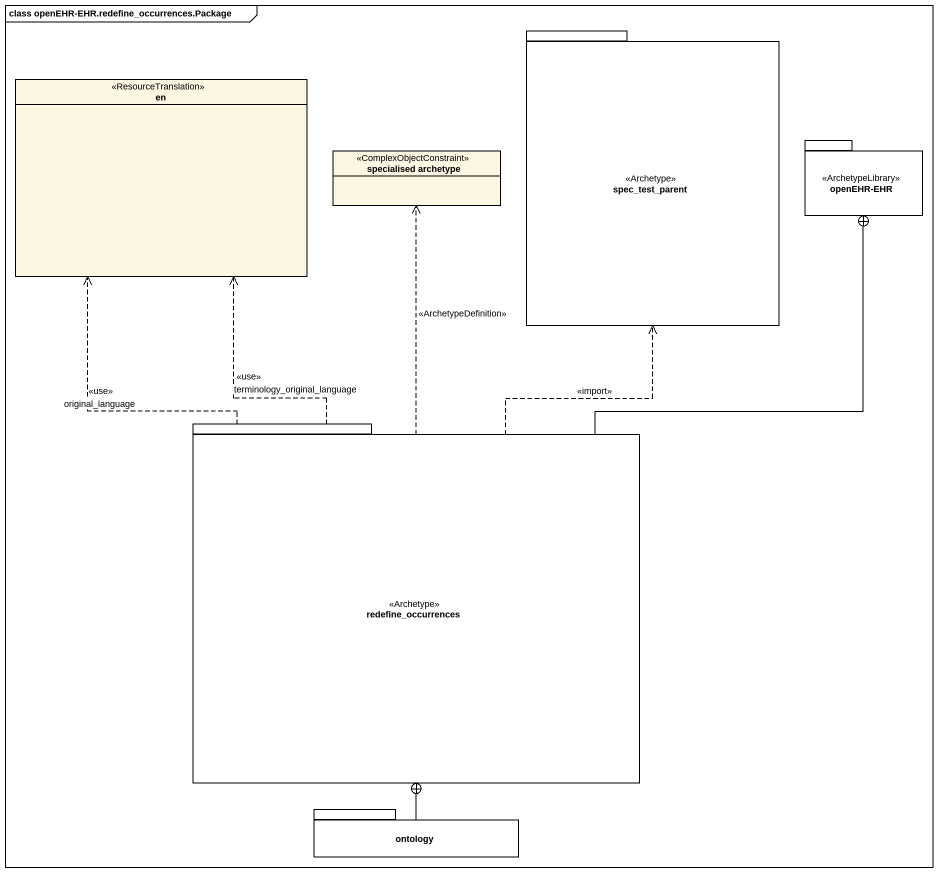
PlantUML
@startuml
mainframe class openEHR-EHR.redefine_occurrences.Package
hide circle
hide empty members
package spec_test_parent <<Archetype>> {
}
enum en <<ResourceTranslation>>
class "specialised archetype" as specialised_archetype <<ComplexObjectConstraint>>
package "openEHR-EHR" as openEHR_EHR <<ArchetypeLibrary>> {
}
package redefine_occurrences <<Archetype>> {
}
package ontology {
}
redefine_occurrences .up.> spec_test_parent : <<import>>
redefine_occurrences .up.> en : <<use>>\noriginal_language
redefine_occurrences .up.> en : <<use>>\nterminology_original_language
redefine_occurrences .up.> specialised_archetype : <<ArchetypeDefinition>>
redefine_occurrences -up-+ openEHR_EHR
ontology -up-+ redefine_occurrences
@enduml
